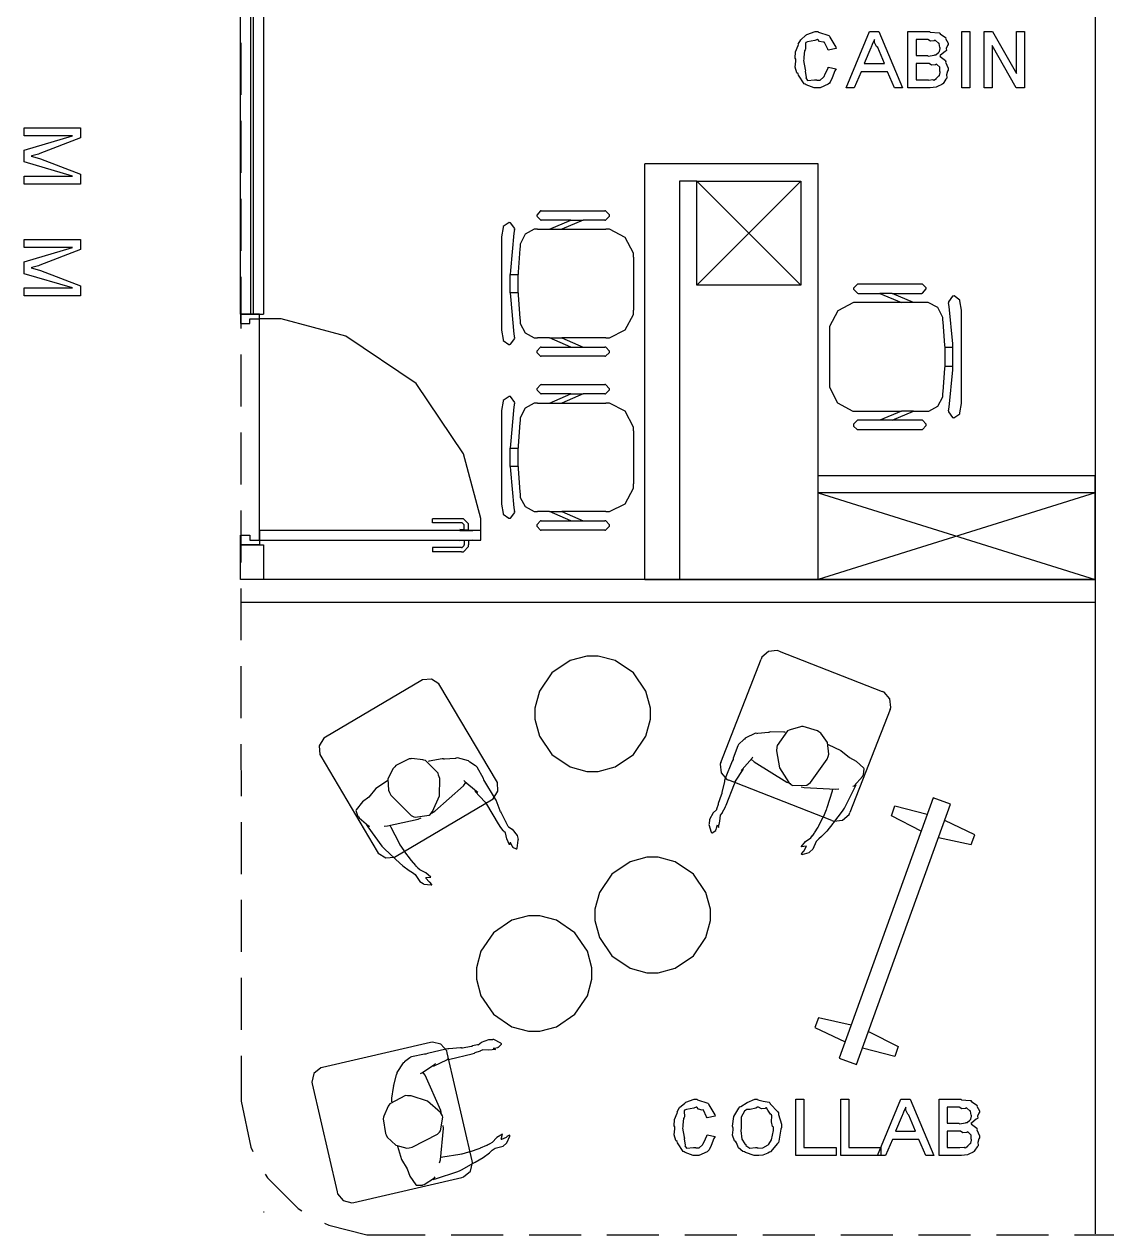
# Model space of a CAD drawing. Extents: x 0 to 23.4, y 0 to 16.5.
# Drawn here: x 7.955 to 9.186, y 6.227 to 7.604 of the extents above; entities that cross this region are included whole.
import ezdxf

# ---------------------------------------------------------------- set-up
doc = ezdxf.new("R2010")
doc.units = 0
doc.layers.get('0').update_dxf_attribs({"linetype": 'CONTINUOUS'})

msp = doc.modelspace()

# ---------------------------------------------------------------- linework, layer by layer
at = {"color": 0}
for points in [[(9.17264, 9.16379), (9.17264, 6.22857)], [(8.20085, 7.68099), (8.20085, 7.27419)], [(8.2124, 7.68099), (8.2124, 7.27419)], [(8.21556, 7.68099), (8.21556, 7.27419)], [(8.22711, 7.68099), (8.22711, 7.27419)], [(8.20133, 7.58236), (8.20133, 7.52328)], [(8.20139, 7.49376), (8.20139, 7.43468)], [(8.66086, 6.97233), (8.66086, 7.44476)], [(8.85769, 7.44476), (8.66086, 7.44476)], [(8.85769, 6.97233), (8.85769, 7.44476)], [(8.71989, 7.42507), (8.70019, 7.42507), (8.70019, 6.97233)], [(8.71989, 7.42507), (8.838, 7.30697)], [(8.838, 7.42507), (8.71989, 7.30697)], [(8.20139, 7.40517), (8.20144, 7.34614)], [(8.54297, 7.3915), (8.54221, 7.39144), (8.53803, 7.38656), (8.53808, 7.38579), (8.53814, 7.38519), (8.54232, 7.38103), (8.54297, 7.38097)], [(8.54297, 7.3915), (8.61513, 7.3915)], [(8.61513, 7.38097), (8.61583, 7.38097), (8.62039, 7.38542), (8.62044, 7.38613), (8.62044, 7.38687), (8.616, 7.3915), (8.61529, 7.3915), (8.61529, 7.3915), (8.61513, 7.3915), (8.61513, 7.3915)], [(8.51264, 7.37033), (8.51275, 7.37125), (8.50814, 7.37782), (8.50726, 7.37793), (8.50635, 7.3781), (8.49983, 7.37354), (8.49968, 7.37261), (8.49968, 7.37261), (8.49968, 7.3725), (8.49968, 7.3725)], [(8.53863, 7.3705), (8.55231, 7.3705), (8.57676, 7.38097), (8.54297, 7.38097)], [(8.61513, 7.38097), (8.59065, 7.38097), (8.56619, 7.3705)], [(8.57676, 7.38097), (8.59065, 7.38097)], [(8.49968, 7.3725), (8.49794, 7.36199), (8.49794, 7.25569), (8.49968, 7.24511)], [(8.51264, 7.37033), (8.51193, 7.36615), (8.50786, 7.32357), (8.50776, 7.31928)], [(8.53863, 7.3705), (8.5351, 7.3705), (8.52468, 7.36481), (8.51893, 7.35363), (8.51893, 7.35092), (8.51893, 7.35092), (8.51893, 7.35081), (8.51893, 7.35081)], [(8.55231, 7.3705), (8.56619, 7.3705)], [(8.56619, 7.3705), (8.61632, 7.3705)], [(8.64779, 7.33897), (8.64774, 7.34332), (8.63851, 7.36122), (8.62067, 7.3705), (8.61632, 7.3705)], [(8.51893, 7.35081), (8.51861, 7.34819), (8.51665, 7.32194), (8.5166, 7.31928)], [(8.64779, 7.33897), (8.64779, 7.2786)], [(8.20144, 7.31663), (8.20144, 7.25754)], [(8.50776, 7.29829), (8.50776, 7.31928)], [(8.50776, 7.31928), (8.5166, 7.31928)], [(8.5166, 7.29829), (8.5166, 7.31928)], [(8.5166, 7.29829), (8.50776, 7.29829)], [(8.50776, 7.29829), (8.50786, 7.29406), (8.51193, 7.25146), (8.51264, 7.24724)], [(8.5166, 7.29829), (8.51665, 7.29568), (8.51861, 7.26947), (8.51893, 7.26682)], [(8.90338, 7.30817), (8.90261, 7.30821), (8.89806, 7.30376), (8.89806, 7.303), (8.898, 7.30231), (8.90246, 7.29775), (8.90321, 7.29769), (8.90321, 7.29769), (8.90338, 7.29769), (8.90338, 7.29769)], [(8.97558, 7.30817), (8.90338, 7.30817)], [(8.90338, 7.29769), (8.9279, 7.29769), (8.95231, 7.28717)], [(8.94174, 7.29769), (8.9279, 7.29769)], [(8.97988, 7.28717), (8.96619, 7.28717), (8.94174, 7.29769), (8.97558, 7.29769)], [(8.97558, 7.29769), (8.97629, 7.29775), (8.98047, 7.30263), (8.98042, 7.30333), (8.98036, 7.30399), (8.97624, 7.30817), (8.97558, 7.30817)], [(9.01882, 7.28917), (9.01867, 7.2901), (9.01221, 7.29482), (9.01133, 7.29465), (9.01042, 7.29454), (9.00569, 7.28808), (9.00586, 7.28717), (9.00586, 7.28717), (9.00592, 7.28706), (9.00592, 7.28706)], [(8.90224, 7.28717), (8.89789, 7.28717), (8.87999, 7.27794), (8.87071, 7.26004), (8.87071, 7.25569)], [(8.95231, 7.28717), (8.90224, 7.28717)], [(8.96619, 7.28717), (8.95231, 7.28717)], [(8.99957, 7.26747), (8.99957, 7.27018), (8.99388, 7.28142), (8.98269, 7.28717), (8.98004, 7.28717), (8.98004, 7.28717), (8.97988, 7.28717), (8.97988, 7.28717)], [(9.01079, 7.236), (9.01064, 7.24029), (9.00657, 7.28288), (9.00592, 7.28706)], [(9.01882, 7.16178), (9.02056, 7.17236), (9.02056, 7.27865), (9.01882, 7.28917)], [(8.20085, 7.27419), (8.22711, 7.27419)], [(8.47433, 7.01719), (8.47433, 7.04172), (8.45454, 7.11513), (8.40067, 7.19504), (8.32069, 7.24897), (8.24729, 7.26872), (8.22282, 7.26872)], [(8.22282, 7.01719), (8.22282, 7.26872)], [(8.61632, 7.24713), (8.62061, 7.24713), (8.63846, 7.25608), (8.64774, 7.27376), (8.64779, 7.27806), (8.64779, 7.27821), (8.64779, 7.27854), (8.64779, 7.2786)], [(9.0019, 7.236), (9.00179, 7.23867), (8.99983, 7.26486), (8.99957, 7.26747)], [(8.51893, 7.26682), (8.51893, 7.26335), (8.52468, 7.25293), (8.5351, 7.24713), (8.53863, 7.24713), (8.53863, 7.24713), (8.53863, 7.24713), (8.53863, 7.24713)], [(8.87071, 7.25569), (8.87071, 7.19532)], [(8.49968, 7.24511), (8.49978, 7.24425), (8.50624, 7.23953), (8.50717, 7.23964), (8.50803, 7.23981), (8.51275, 7.24625), (8.51264, 7.24713), (8.51264, 7.24713), (8.51264, 7.24724), (8.51264, 7.24724)], [(8.54297, 7.2366), (8.57676, 7.2366), (8.55231, 7.24713), (8.53863, 7.24713)], [(8.55231, 7.24713), (8.56619, 7.24713)], [(8.61632, 7.24713), (8.56619, 7.24713), (8.59065, 7.2366), (8.61513, 7.2366)], [(8.2015, 7.22803), (8.2015, 7.16894)], [(8.54297, 7.2366), (8.54221, 7.2366), (8.53782, 7.23199), (8.53787, 7.23122), (8.53787, 7.23058), (8.54226, 7.22618), (8.54297, 7.22613)], [(8.61513, 7.22613), (8.54297, 7.22613)], [(8.57676, 7.2366), (8.59065, 7.2366)], [(8.61513, 7.22613), (8.61583, 7.22613), (8.62039, 7.23058), (8.62044, 7.23128), (8.62044, 7.23204), (8.61654, 7.2366), (8.61529, 7.2366), (8.61529, 7.2366), (8.61513, 7.2366), (8.61513, 7.2366)], [(9.0019, 7.215), (9.0019, 7.236)], [(9.01079, 7.236), (9.0019, 7.236)], [(9.01079, 7.215), (9.01079, 7.236)], [(8.99957, 7.18349), (8.99983, 7.18614), (9.00179, 7.2124), (9.0019, 7.215)], [(9.0019, 7.215), (9.01079, 7.215)], [(9.00592, 7.16396), (9.00657, 7.16818), (9.01064, 7.21072), (9.01079, 7.215)], [(8.54297, 7.1939), (8.54221, 7.19385), (8.53803, 7.18896), (8.53808, 7.18821), (8.53814, 7.18761), (8.54232, 7.18343), (8.54297, 7.18338)], [(8.54297, 7.1939), (8.61513, 7.1939)], [(8.61513, 7.18338), (8.61583, 7.18338), (8.62039, 7.18782), (8.62044, 7.18853), (8.62044, 7.18929), (8.616, 7.1939), (8.61529, 7.1939), (8.61529, 7.1939), (8.61513, 7.1939), (8.61513, 7.1939)], [(8.87071, 7.19532), (8.87067, 7.19103), (8.87967, 7.17318), (8.89729, 7.1639), (8.90164, 7.16385), (8.90169, 7.16385), (8.90218, 7.16385), (8.90224, 7.16385)], [(8.49968, 7.17492), (8.49794, 7.16439), (8.49794, 7.05811), (8.49968, 7.04753)], [(8.51264, 7.17275), (8.51275, 7.17367), (8.50814, 7.18024), (8.50726, 7.18033), (8.50635, 7.1805), (8.49983, 7.17594), (8.49968, 7.17503), (8.49968, 7.17503), (8.49968, 7.17492), (8.49968, 7.17492)], [(8.51264, 7.17275), (8.51193, 7.16857), (8.50786, 7.12597), (8.50776, 7.12169)], [(8.53863, 7.1729), (8.5351, 7.1729), (8.52468, 7.16721), (8.51893, 7.15603), (8.51893, 7.15332), (8.51893, 7.15332), (8.51893, 7.15321), (8.51893, 7.15321)], [(8.53863, 7.1729), (8.55231, 7.1729), (8.57676, 7.18338), (8.54297, 7.18338)], [(8.55231, 7.1729), (8.56619, 7.1729)], [(8.61513, 7.18338), (8.59065, 7.18338), (8.56619, 7.1729)], [(8.56619, 7.1729), (8.61632, 7.1729)], [(8.57676, 7.18338), (8.59065, 7.18338)], [(8.64779, 7.14139), (8.64774, 7.14572), (8.63851, 7.16363), (8.62067, 7.1729), (8.61632, 7.1729)], [(8.97988, 7.16385), (8.98335, 7.16385), (8.99376, 7.1696), (8.99957, 7.18001), (8.99957, 7.18349), (8.99957, 7.18349), (8.99957, 7.18349), (8.99957, 7.18349)], [(8.90224, 7.16385), (8.95231, 7.16385), (8.9279, 7.15332), (8.90338, 7.15332)], [(8.97558, 7.15332), (8.94174, 7.15332), (8.96619, 7.16385), (8.97988, 7.16385)], [(8.96619, 7.16385), (8.95231, 7.16385)], [(9.00592, 7.16396), (9.00575, 7.16308), (9.01031, 7.15653), (9.01124, 7.15636), (9.0121, 7.15619), (9.01867, 7.16081), (9.01882, 7.16168), (9.01882, 7.16168), (9.01882, 7.16178), (9.01882, 7.16178)], [(8.51893, 7.15321), (8.51861, 7.15061), (8.51665, 7.12435), (8.5166, 7.12169)], [(8.90338, 7.15332), (8.90261, 7.15338), (8.89806, 7.14893), (8.89806, 7.14817), (8.89806, 7.14686), (8.90196, 7.14285), (8.90326, 7.14285), (8.90326, 7.14285), (8.90338, 7.14285), (8.90338, 7.14285)], [(8.94174, 7.15332), (8.9279, 7.15332)], [(8.97558, 7.14285), (8.97629, 7.1429), (8.98062, 7.14751), (8.98062, 7.14822), (8.98058, 7.14893), (8.97624, 7.15332), (8.97558, 7.15332)], [(8.2015, 7.13943), (8.20156, 7.0804)], [(8.64779, 7.14139), (8.64779, 7.081)], [(8.90338, 7.14285), (8.97558, 7.14285)], [(8.50776, 7.10069), (8.50776, 7.12169)], [(8.50776, 7.12169), (8.5166, 7.12169)], [(8.5166, 7.10069), (8.5166, 7.12169)], [(8.5166, 7.10069), (8.50776, 7.10069)], [(8.50776, 7.10069), (8.50786, 7.09646), (8.51193, 7.05388), (8.51264, 7.04964)], [(8.5166, 7.10069), (8.51665, 7.0981), (8.51861, 7.07189), (8.51893, 7.06922)], [(8.66086, 6.97233), (9.17264, 6.97233), (9.17264, 7.09044)], [(8.85769, 7.09044), (9.17264, 7.09044)], [(8.61632, 7.04953), (8.62061, 7.04953), (8.63846, 7.05849), (8.64774, 7.07617), (8.64779, 7.08046), (8.64779, 7.08062), (8.64779, 7.08094), (8.64779, 7.081)], [(8.51893, 7.06922), (8.51893, 7.06575), (8.52468, 7.05533), (8.5351, 7.04953), (8.53863, 7.04953), (8.53863, 7.04953), (8.53863, 7.04953), (8.53863, 7.04953)], [(9.17264, 7.07081), (8.85769, 7.07081)], [(8.85769, 7.07081), (9.17264, 6.97233)], [(9.17264, 7.07081), (8.85769, 6.97233)], [(8.20156, 7.05089), (8.20161, 6.99181)], [(8.49968, 7.04753), (8.49978, 7.04665), (8.50624, 7.04194), (8.50717, 7.04204), (8.50803, 7.04221), (8.51275, 7.04867), (8.51264, 7.04953), (8.51264, 7.04953), (8.51264, 7.04964), (8.51264, 7.04964)], [(8.54297, 7.03901), (8.57676, 7.03901), (8.55231, 7.04953), (8.53863, 7.04953)], [(8.55231, 7.04953), (8.56619, 7.04953)], [(8.61632, 7.04953), (8.56619, 7.04953), (8.59065, 7.03901), (8.61513, 7.03901)], [(8.45247, 7.04144), (8.41922, 7.04144)], [(8.41922, 7.03668), (8.41922, 7.04144)], [(8.45247, 7.03668), (8.41922, 7.03668)], [(8.46035, 7.03358), (8.46035, 7.0356), (8.45443, 7.04144), (8.45247, 7.04144)], [(8.45551, 7.03358), (8.45551, 7.0344), (8.45324, 7.03668), (8.45247, 7.03668)], [(8.45551, 7.02903), (8.45551, 7.03358)], [(8.46035, 7.02903), (8.46035, 7.03358)], [(8.54297, 7.03901), (8.54221, 7.03901), (8.53782, 7.0344), (8.53787, 7.03364), (8.53787, 7.03299), (8.54226, 7.0286), (8.54297, 7.02854)], [(8.57676, 7.03901), (8.59065, 7.03901)], [(8.61513, 7.02854), (8.61583, 7.02854), (8.62039, 7.03299), (8.62044, 7.03369), (8.62044, 7.03444), (8.61654, 7.03901), (8.61529, 7.03901), (8.61529, 7.03901), (8.61513, 7.03901), (8.61513, 7.03901)], [(8.45057, 7.0281), (8.46528, 7.0281), (8.45057, 7.02903)], [(8.61513, 7.02854), (8.54297, 7.02854)], [(8.45247, 7.00868), (8.41922, 7.00868)], [(8.41922, 7.00868), (8.41922, 7.00385)], [(8.45057, 7.01719), (8.46528, 7.01719), (8.45057, 7.01633)], [(8.45247, 7.00385), (8.45443, 7.00385), (8.46035, 7.00976), (8.46035, 7.01172)], [(8.45247, 7.00868), (8.45324, 7.00868), (8.45551, 7.01096), (8.45551, 7.01172)], [(8.45551, 7.01633), (8.45551, 7.01172)], [(8.46035, 7.01633), (8.46035, 7.01172)], [(8.45247, 7.00385), (8.41922, 7.00385)], [(9.17264, 6.97233), (8.22721, 6.97233)], [(8.20161, 6.96229), (8.20161, 6.90321)], [(9.17264, 6.94613), (8.20161, 6.94613)], [(8.74707, 6.76443), (8.79281, 6.88183)], [(8.81321, 6.89079), (8.81114, 6.8916), (8.80111, 6.89057), (8.79357, 6.8839), (8.79281, 6.88183)], [(8.81321, 6.89079), (8.93056, 6.845)], [(8.20167, 6.87369), (8.20167, 6.81467)], [(8.40614, 6.85732), (8.29785, 6.79303)], [(8.42774, 6.85178), (8.4266, 6.85368), (8.41808, 6.85906), (8.40799, 6.85846), (8.40614, 6.85732)], [(8.49203, 6.74349), (8.42774, 6.85178)], [(8.93951, 6.8246), (8.94026, 6.82667), (8.93924, 6.83669), (8.93257, 6.84424), (8.93056, 6.845)], [(8.93951, 6.8246), (8.89378, 6.70725)], [(8.82465, 6.80106), (8.82269, 6.80018), (8.81099, 6.78375), (8.81082, 6.78157)], [(8.83886, 6.80512), (8.83763, 6.80496), (8.82574, 6.8016), (8.82465, 6.80106)], [(8.8584, 6.7991), (8.85699, 6.80018), (8.8406, 6.80524), (8.83886, 6.80512)], [(8.29785, 6.79303), (8.29596, 6.79194), (8.29058, 6.78336), (8.29118, 6.77333), (8.29232, 6.77143)], [(8.77387, 6.79081), (8.77328, 6.79031), (8.76758, 6.78515), (8.76704, 6.78461)], [(8.78787, 6.79736), (8.78646, 6.79753), (8.77463, 6.79199), (8.77387, 6.79081)], [(8.78787, 6.79736), (8.78907, 6.79753), (8.80111, 6.79878), (8.80235, 6.79889)], [(8.82015, 6.79861), (8.81862, 6.79883), (8.80382, 6.7991), (8.80235, 6.79889)], [(8.86914, 6.77111), (8.86985, 6.77382), (8.86828, 6.78689), (8.86068, 6.79764), (8.8584, 6.7991)], [(8.20167, 6.78515), (8.20171, 6.72607)], [(8.76704, 6.78461), (8.76628, 6.78331), (8.76124, 6.76932), (8.76101, 6.76779)], [(8.81082, 6.78157), (8.81028, 6.77756), (8.81364, 6.75814), (8.82443, 6.74164), (8.82758, 6.73904)], [(8.86903, 6.78467), (8.88362, 6.778), (8.89324, 6.76986), (8.90099, 6.76574), (8.90972, 6.75776)], [(8.29232, 6.77143), (8.35661, 6.66308)], [(8.37651, 6.7595), (8.37446, 6.75765), (8.36871, 6.74582), (8.36936, 6.73269), (8.37056, 6.73014)], [(8.39481, 6.76861), (8.39301, 6.76844), (8.37771, 6.76079), (8.37651, 6.7595)], [(8.4095, 6.76693), (8.40831, 6.76725), (8.396, 6.76867), (8.39481, 6.76861)], [(8.42632, 6.74994), (8.42578, 6.75206), (8.41157, 6.76639), (8.4095, 6.76693)], [(8.43186, 6.76844), (8.43033, 6.76839), (8.41575, 6.76574), (8.41433, 6.76525)], [(8.43186, 6.76844), (8.43306, 6.76856), (8.44515, 6.76921), (8.4464, 6.76926)], [(8.46126, 6.76514), (8.46029, 6.76617), (8.44769, 6.76969), (8.4464, 6.76926)], [(8.46903, 6.7601), (8.46838, 6.76053), (8.46192, 6.76476), (8.46126, 6.76514)], [(8.47775, 6.74451), (8.47726, 6.74599), (8.46994, 6.75896), (8.46903, 6.7601)], [(8.74707, 6.76443), (8.74625, 6.76243), (8.74729, 6.75239), (8.75396, 6.74485), (8.75603, 6.74403)], [(8.76101, 6.76779), (8.7601, 6.7659), (8.75206, 6.74604), (8.75142, 6.74397)], [(8.76264, 6.74214), (8.76394, 6.74311), (8.77263, 6.7564), (8.773, 6.75797)], [(8.77007, 6.75521), (8.77138, 6.75635), (8.78261, 6.76937), (8.78358, 6.77078)], [(8.78174, 6.76807), (8.78489, 6.76503), (8.82194, 6.74186), (8.82611, 6.74035)], [(8.8464, 6.73953), (8.84901, 6.74154), (8.86806, 6.76801), (8.86914, 6.77111)], [(8.41672, 6.70529), (8.41938, 6.70839), (8.42731, 6.7264), (8.42751, 6.7461), (8.42632, 6.74994)], [(8.49104, 6.7226), (8.49001, 6.7245), (8.47894, 6.74278), (8.47775, 6.74451)], [(8.89729, 6.73719), (8.8986, 6.73779), (8.9081, 6.74832), (8.90853, 6.74968)], [(8.90853, 6.74968), (8.90907, 6.75022), (8.9101, 6.75711), (8.90972, 6.75776)], [(8.36838, 6.74349), (8.35508, 6.73454), (8.34694, 6.72493), (8.33996, 6.71962), (8.33262, 6.71035)], [(8.41803, 6.70682), (8.42188, 6.70899), (8.45458, 6.7379), (8.45719, 6.74143)], [(8.45497, 6.74376), (8.45611, 6.74251), (8.46935, 6.73156), (8.47086, 6.73063)], [(8.46744, 6.73286), (8.46804, 6.73139), (8.47885, 6.71967), (8.48031, 6.71892)], [(8.48654, 6.7219), (8.48839, 6.72304), (8.49376, 6.73156), (8.49311, 6.74164), (8.49203, 6.74349)], [(8.75142, 6.74397), (8.75108, 6.74274), (8.74838, 6.72999), (8.74815, 6.72868)], [(8.7519, 6.71332), (8.75299, 6.71571), (8.76269, 6.74001), (8.76357, 6.74246)], [(8.87338, 6.69829), (8.75603, 6.74403)], [(8.82758, 6.73904), (8.82904, 6.73822), (8.84494, 6.73861), (8.8464, 6.73953)], [(8.83837, 6.73671), (8.84185, 6.73589), (8.87761, 6.734), (8.88118, 6.73443)], [(8.86746, 6.71143), (8.86811, 6.71326), (8.87392, 6.73193), (8.8744, 6.73378)], [(8.88624, 6.71018), (8.88764, 6.71251), (8.8999, 6.73665), (8.90087, 6.73915)], [(8.37056, 6.73014), (8.37207, 6.72726), (8.39512, 6.70421), (8.39806, 6.70264)], [(8.37819, 6.65761), (8.48654, 6.7219)], [(8.47933, 6.71913), (8.48058, 6.71685), (8.49414, 6.69444), (8.49561, 6.69228)], [(8.49681, 6.70801), (8.49631, 6.70925), (8.49154, 6.7214), (8.49104, 6.7226)], [(8.74425, 6.71707), (8.74403, 6.71658), (8.74224, 6.7111), (8.74208, 6.71056)], [(8.74425, 6.71707), (8.74457, 6.71804), (8.74783, 6.72771), (8.74815, 6.72868)], [(8.33262, 6.71035), (8.33231, 6.70964), (8.33447, 6.70301), (8.33518, 6.70258)], [(8.39806, 6.70264), (8.39958, 6.70199), (8.41542, 6.70426), (8.41672, 6.70529)], [(8.49681, 6.70801), (8.49724, 6.70714), (8.50206, 6.69814), (8.50256, 6.69721)], [(8.74208, 6.71056), (8.7385, 6.70719), (8.7341, 6.69943), (8.73367, 6.69467)], [(8.74317, 6.69325), (8.74436, 6.69021), (8.74604, 6.69754), (8.74675, 6.70426), (8.74843, 6.70671)], [(8.7519, 6.71332), (8.75157, 6.71283), (8.74864, 6.70731), (8.74843, 6.70671)], [(8.86367, 6.70253), (8.86399, 6.70329), (8.86719, 6.71067), (8.86746, 6.71143)], [(8.87338, 6.69829), (8.87537, 6.69754), (8.88542, 6.69857), (8.89296, 6.70524), (8.89378, 6.70725)], [(8.87435, 6.69476), (8.87537, 6.69601), (8.88531, 6.70888), (8.88624, 6.71018)], [(8.97487, 6.68636), (8.94097, 6.70372), (8.94499, 6.7149), (8.98178, 6.7054)], [(8.20171, 6.69656), (8.20171, 6.63747)], [(8.33518, 6.70258), (8.33583, 6.70128), (8.34679, 6.69243), (8.34825, 6.69206)], [(8.3444, 6.69342), (8.34576, 6.69108), (8.36176, 6.66928), (8.36361, 6.66726)], [(8.36458, 6.692), (8.36817, 6.69217), (8.4031, 6.69987), (8.40647, 6.70122)], [(8.37142, 6.69243), (8.37218, 6.69069), (8.38092, 6.67329), (8.38189, 6.67156)], [(8.50011, 6.68631), (8.49972, 6.68685), (8.49599, 6.69185), (8.49561, 6.69228)], [(8.50575, 6.69114), (8.50547, 6.69168), (8.50282, 6.69672), (8.50256, 6.69721)], [(8.50575, 6.69114), (8.50982, 6.68837), (8.51546, 6.68147), (8.51665, 6.67681)], [(8.73367, 6.69467), (8.7335, 6.69374), (8.73622, 6.68506), (8.73687, 6.68435)], [(8.7335, 6.69293), (8.73356, 6.69299)], [(8.74143, 6.68761), (8.74164, 6.6881), (8.74306, 6.69276), (8.74317, 6.69325)], [(8.85319, 6.68375), (8.85363, 6.6844), (8.85753, 6.69081), (8.85792, 6.69146)], [(8.85792, 6.69146), (8.8584, 6.69239), (8.86317, 6.70161), (8.86367, 6.70253)], [(8.87435, 6.69476), (8.86768, 6.68636), (8.8616, 6.68012), (8.85835, 6.67731)], [(8.99462, 6.67919), (9.03179, 6.6709), (9.03581, 6.68207), (9.00151, 6.69829)], [(8.50749, 6.67389), (8.50678, 6.67068), (8.50396, 6.67763), (8.50217, 6.68414), (8.50011, 6.68631)], [(8.51514, 6.66613), (8.51563, 6.66694), (8.51688, 6.67594), (8.51665, 6.67681)], [(8.73687, 6.68435), (8.73742, 6.68431), (8.74132, 6.68712), (8.74143, 6.68761)], [(8.84429, 6.669), (8.83854, 6.6684), (8.84332, 6.67443), (8.84939, 6.6786), (8.85135, 6.6811)], [(8.85835, 6.67731), (8.85558, 6.67432), (8.85178, 6.66575), (8.84814, 6.66265)], [(8.85135, 6.6811), (8.85151, 6.68132), (8.85303, 6.68354), (8.85319, 6.68375)], [(8.35661, 6.66308), (8.35769, 6.66124), (8.36626, 6.65587), (8.37631, 6.65653), (8.37819, 6.65761)], [(8.36361, 6.66726), (8.36469, 6.66613), (8.37657, 6.65506), (8.37782, 6.65397)], [(8.38189, 6.67156), (8.38226, 6.67085), (8.38661, 6.66407), (8.3871, 6.66336)], [(8.3871, 6.66336), (8.38769, 6.66254), (8.39393, 6.65424), (8.39458, 6.65338)], [(8.50749, 6.67389), (8.5076, 6.67344), (8.50976, 6.66906), (8.5101, 6.66862)], [(8.5101, 6.66862), (8.51025, 6.66813), (8.5146, 6.66601), (8.51514, 6.66613)], [(8.51704, 6.67513), (8.51704, 6.67518)], [(8.84093, 6.66314), (8.84056, 6.66308), (8.83854, 6.66026), (8.8386, 6.65989)], [(8.8386, 6.65989), (8.83946, 6.65967), (8.8475, 6.66206), (8.84814, 6.66265)], [(8.84093, 6.66314), (8.84131, 6.66357), (8.84412, 6.66846), (8.84429, 6.669)], [(8.37782, 6.65397), (8.38574, 6.64675), (8.39279, 6.6416), (8.39649, 6.63932)], [(8.39458, 6.65338), (8.39501, 6.65278), (8.39996, 6.64708), (8.4005, 6.64654)], [(8.39649, 6.63932), (8.39968, 6.63688), (8.40483, 6.62901), (8.4089, 6.62657)], [(8.4005, 6.64654), (8.40067, 6.64638), (8.40256, 6.64447), (8.40278, 6.64426)], [(8.41168, 6.6334), (8.41749, 6.63379), (8.41178, 6.63894), (8.40511, 6.64208), (8.40278, 6.64426)], [(8.4089, 6.62657), (8.40961, 6.62603), (8.41797, 6.62506), (8.41878, 6.62538)], [(8.41168, 6.6334), (8.41189, 6.63292), (8.41547, 6.62853), (8.41596, 6.62819)], [(8.41878, 6.62538), (8.41872, 6.62576), (8.41635, 6.62819), (8.41596, 6.62819)], [(8.20176, 6.60796), (8.20176, 6.54893)], [(8.20176, 6.51942), (8.20182, 6.46035)], [(8.89518, 6.46576), (8.85796, 6.47407), (8.85394, 6.46289), (8.88829, 6.44667)], [(8.91493, 6.45861), (8.94879, 6.44125), (8.94476, 6.43007), (8.90804, 6.43956)], [(8.4171, 6.44601), (8.29438, 6.41764)], [(8.43599, 6.43425), (8.43549, 6.43636), (8.42899, 6.44407), (8.41922, 6.4465), (8.4171, 6.44601)], [(8.45236, 6.43978), (8.45335, 6.44), (8.46332, 6.44179), (8.46436, 6.44194)], [(8.47114, 6.44319), (8.47054, 6.44314), (8.4649, 6.44211), (8.46436, 6.44194)], [(8.47114, 6.44319), (8.47499, 6.44624), (8.48329, 6.44949), (8.48807, 6.44922)], [(8.49783, 6.44456), (8.49718, 6.44532), (8.48899, 6.44922), (8.48807, 6.44922)], [(8.48981, 6.44911), (8.48975, 6.44906)], [(8.49393, 6.44054), (8.49447, 6.4406), (8.49778, 6.44401), (8.49783, 6.44456)], [(8.20182, 6.43083), (8.20182, 6.38471)], [(8.39426, 6.42914), (8.39367, 6.42865), (8.38769, 6.42378), (8.38715, 6.42329)], [(8.41172, 6.43272), (8.41021, 6.43272), (8.39561, 6.42974), (8.39426, 6.42914)], [(8.43668, 6.43875), (8.43457, 6.43837), (8.41379, 6.43338), (8.41172, 6.43272)], [(8.46442, 6.31147), (8.43599, 6.43425)], [(8.43647, 6.42649), (8.43901, 6.42703), (8.46446, 6.43317), (8.46701, 6.43386)], [(8.45236, 6.43978), (8.45101, 6.43972), (8.43799, 6.43886), (8.43668, 6.43875)], [(8.47401, 6.43636), (8.47342, 6.43619), (8.46756, 6.43414), (8.46701, 6.43386)], [(8.48813, 6.43961), (8.49094, 6.43799), (8.48346, 6.43739), (8.47672, 6.43767), (8.47407, 6.43636)], [(8.48813, 6.43961), (8.48953, 6.43961), (8.49343, 6.44038), (8.49393, 6.44054)], [(8.29438, 6.41764), (8.29226, 6.41715), (8.28456, 6.41064), (8.28207, 6.40088), (8.28256, 6.39876)], [(8.38715, 6.42329), (8.38585, 6.42275), (8.37869, 6.41178), (8.37869, 6.41038)], [(8.4056, 6.41081), (8.40712, 6.41157), (8.4216, 6.42085), (8.4229, 6.42193)], [(8.41976, 6.41938), (8.42133, 6.41954), (8.43576, 6.42622), (8.43696, 6.42736)], [(8.37506, 6.39621), (8.37532, 6.3974), (8.37836, 6.40924), (8.37869, 6.41038)], [(8.42958, 6.36431), (8.42865, 6.36865), (8.41108, 6.40869), (8.40847, 6.41222)], [(8.28256, 6.39876), (8.31099, 6.27599)], [(8.37506, 6.39621), (8.37468, 6.39481), (8.37278, 6.38265), (8.37278, 6.37858)], [(8.20182, 6.38471), (8.20182, 6.37935), (8.21278, 6.32688), (8.21496, 6.32189)], [(8.36968, 6.37451), (8.36897, 6.37349), (8.36399, 6.36219), (8.36367, 6.361)], [(8.391, 6.38536), (8.38883, 6.38553), (8.37082, 6.37636), (8.36968, 6.37451)], [(8.43061, 6.36268), (8.4285, 6.36621), (8.41374, 6.37924), (8.39501, 6.38536), (8.391, 6.38536)], [(8.36367, 6.361), (8.36328, 6.35932), (8.36589, 6.34239), (8.36675, 6.34082)], [(8.42746, 6.34407), (8.42854, 6.34538), (8.43121, 6.36111), (8.43061, 6.36268)], [(8.42746, 6.30897), (8.42844, 6.31244), (8.43169, 6.3481), (8.43143, 6.35167)], [(8.36675, 6.34082), (8.36789, 6.33832), (8.3775, 6.32926), (8.39019, 6.32585), (8.39296, 6.32617)], [(8.39296, 6.32617), (8.39621, 6.32682), (8.42507, 6.34179), (8.42746, 6.34407)], [(8.49756, 6.33604), (8.49903, 6.34169), (8.49235, 6.33778), (8.48731, 6.33242), (8.4846, 6.33083)], [(8.48731, 6.32335), (8.49067, 6.32568), (8.49972, 6.32818), (8.50331, 6.33132)], [(8.49756, 6.33604), (8.4981, 6.3361), (8.50336, 6.33822), (8.50385, 6.33854)], [(8.50331, 6.33132), (8.50401, 6.33187), (8.50743, 6.33951), (8.50738, 6.34039)], [(8.50738, 6.34039), (8.507, 6.3405), (8.50396, 6.33892), (8.50385, 6.33854)], [(8.37956, 6.32824), (8.38406, 6.31282), (8.39074, 6.30214), (8.39367, 6.29389), (8.40028, 6.28407)], [(8.42914, 6.3156), (8.43104, 6.31581), (8.45031, 6.31885), (8.45225, 6.31922)], [(8.45225, 6.31922), (8.45301, 6.31939), (8.46078, 6.3215), (8.46158, 6.32172)], [(8.46158, 6.32172), (8.46257, 6.32206), (8.47239, 6.32547), (8.47336, 6.32579)], [(8.46772, 6.31006), (8.477, 6.31538), (8.48406, 6.32053), (8.48731, 6.32335)], [(8.47336, 6.32579), (8.47407, 6.32607), (8.48101, 6.32904), (8.48172, 6.32937)], [(8.48172, 6.32937), (8.48193, 6.32954), (8.48432, 6.33074), (8.4846, 6.33083)], [(8.45074, 6.30051), (8.45221, 6.30126), (8.46631, 6.30919), (8.46772, 6.31006)], [(8.45258, 6.29258), (8.45469, 6.29308), (8.4624, 6.29958), (8.4649, 6.30935), (8.46442, 6.31147)], [(8.22917, 6.29611), (8.23193, 6.29204), (8.2666, 6.25738), (8.27072, 6.25461)], [(8.32986, 6.26421), (8.45258, 6.29258)], [(8.40847, 6.28413), (8.40989, 6.28435), (8.42165, 6.29215), (8.42247, 6.2934)], [(8.41997, 6.29015), (8.42258, 6.29075), (8.44824, 6.29943), (8.45074, 6.30051)], [(8.40028, 6.28407), (8.40087, 6.28358), (8.40788, 6.28364), (8.40847, 6.28413)], [(8.31099, 6.27599), (8.31147, 6.27387), (8.31797, 6.26622), (8.32775, 6.26372), (8.32986, 6.26421)], [(8.22737, 6.25353), (8.22814, 6.25353)], [(8.2965, 6.24035), (8.30143, 6.23822), (8.34483, 6.22732), (8.35932, 6.22732)], [(8.35932, 6.22732), (8.41097, 6.22732)], [(8.44049, 6.22732), (8.49957, 6.22732)], [(8.52908, 6.22732), (8.58817, 6.22732)], [(8.61768, 6.22732), (8.67671, 6.22732)], [(8.70622, 6.22732), (8.76531, 6.22732)], [(8.79482, 6.22732), (8.85389, 6.22732)], [(8.88342, 6.22732), (8.94243, 6.22732)], [(8.97194, 6.22732), (9.03103, 6.22732)], [(9.06054, 6.22732), (9.11962, 6.22732)], [(9.14914, 6.22732), (9.20817, 6.22732)]]:
    msp.add_lwpolyline(points, dxfattribs=at)
for points in [[(8.86914, 7.55496), (8.87825, 7.553), (8.87679, 7.55063), (8.87354, 7.54264), (8.87136, 7.53771), (8.87044, 7.53674), (8.86908, 7.53538), (8.85981, 7.53131), (8.85678, 7.53131), (8.85335, 7.53131), (8.84397, 7.53478), (8.8431, 7.53543), (8.84174, 7.53581), (8.8355, 7.5459), (8.83507, 7.54715), (8.83365, 7.54829), (8.83165, 7.55501), (8.83247, 7.56168), (8.83246, 7.56386), (8.83171, 7.56506), (8.83203, 7.57221), (8.83496, 7.57938), (8.8355, 7.58057), (8.83501, 7.58117), (8.83783, 7.5861), (8.84364, 7.59104), (8.84462, 7.59164), (8.84494, 7.59185), (8.85428, 7.59532), (8.85742, 7.59532), (8.85824, 7.59462), (8.86979, 7.59099), (8.87067, 7.59011), (8.8711, 7.58903), (8.87787, 7.57753), (8.87825, 7.57601), (8.86914, 7.57428), (8.86854, 7.57525), (8.86507, 7.58296), (8.86458, 7.58339), (8.86339, 7.58311), (8.85938, 7.58421), (8.85742, 7.58621), (8.85678, 7.58621), (8.85411, 7.58524), (8.84554, 7.58376), (8.84353, 7.58301), (8.84353, 7.58296), (8.84315, 7.58165), (8.84332, 7.57542), (8.8431, 7.57449), (8.84233, 7.57351), (8.84158, 7.56629), (8.84158, 7.56386), (8.84119, 7.56228), (8.84299, 7.55219), (8.84332, 7.55126), (8.8431, 7.54986), (8.84412, 7.54351), (8.84397, 7.54303), (8.84369, 7.54254), (8.8456, 7.53961), (8.85346, 7.54042), (8.85612, 7.54042), (8.85628, 7.54004), (8.85992, 7.54021), (8.86376, 7.54351), (8.86436, 7.54411), (8.86436, 7.54411), (8.86561, 7.5471), (8.86893, 7.55376), (8.86914, 7.55496)], [(8.88954, 7.53136), (8.91624, 7.59538), (8.92686, 7.59538), (8.95356, 7.53136), (8.94444, 7.53136), (8.93664, 7.54958), (8.90647, 7.54958), (8.89865, 7.53136), (8.88954, 7.53136)], [(8.91015, 7.55892), (8.93294, 7.55892), (8.92535, 7.57715), (8.9241, 7.57818), (8.92176, 7.58296), (8.92171, 7.5861), (8.92165, 7.58626), (8.92111, 7.58485), (8.91928, 7.58051), (8.91792, 7.57769), (8.91754, 7.57671), (8.91015, 7.55892)], [(8.95981, 7.53142), (8.95981, 7.59543), (8.9841, 7.59543), (8.98486, 7.59472), (8.99507, 7.59403), (8.99582, 7.59369), (8.99625, 7.59289), (9.00256, 7.58871), (9.00299, 7.58806), (9.0025, 7.58735), (9.00558, 7.58219), (9.00558, 7.58046), (9.00478, 7.5796), (9.00331, 7.5759), (9.00347, 7.57379), (9.00321, 7.57329), (9.0019, 7.57275), (8.99664, 7.56842), (8.99582, 7.56808), (8.99631, 7.56706), (9.00256, 7.56233), (9.00299, 7.56158), (9.0025, 7.56065), (9.00558, 7.55371), (9.00558, 7.55137), (9.00467, 7.55035), (9.00347, 7.54601), (9.00413, 7.54318), (9.00385, 7.54249), (9.00293, 7.54129), (9.00037, 7.53743), (8.99963, 7.53629), (8.99929, 7.53597), (8.99826, 7.53526), (8.99322, 7.53272), (8.99257, 7.5325), (8.99186, 7.53222), (8.98519, 7.53142), (8.98301, 7.53142), (8.95981, 7.53142)], [(8.96892, 7.56808), (8.98236, 7.56808), (8.98292, 7.56739), (8.98975, 7.56862), (8.99018, 7.56874), (8.99018, 7.56874), (8.99132, 7.56874), (8.99447, 7.57146), (8.99474, 7.57178), (8.99474, 7.57178), (8.99571, 7.5726), (8.99647, 7.5759), (8.99647, 7.57699), (8.9961, 7.57721), (8.99517, 7.58188), (8.99496, 7.58219), (8.99462, 7.58197), (8.99104, 7.58535), (8.99061, 7.58544), (8.98958, 7.58485), (8.9854, 7.58458), (8.98232, 7.58632), (8.98128, 7.58632), (8.96892, 7.58632), (8.96892, 7.56808)], [(9.02094, 7.53147), (9.02094, 7.59549), (9.03006, 7.59549), (9.03006, 7.53147), (9.02094, 7.53147)], [(9.04639, 7.53147), (9.04639, 7.59549), (9.05593, 7.59549), (9.08306, 7.54753), (9.08306, 7.59549), (9.09218, 7.59549), (9.09218, 7.53147), (9.08262, 7.53147), (9.0555, 7.57943), (9.0555, 7.53147), (9.04639, 7.53147)], [(8.96892, 7.54053), (8.98301, 7.54053), (8.98307, 7.54025), (8.98796, 7.54075), (8.98822, 7.54075), (8.98822, 7.54075), (8.98932, 7.54021), (8.99208, 7.5421), (8.99235, 7.54226), (8.99235, 7.54226), (8.99496, 7.54482), (8.99517, 7.54508), (8.99517, 7.54508), (8.99576, 7.54551), (8.99647, 7.54861), (8.99647, 7.54964), (8.9961, 7.54981), (8.99593, 7.55453), (8.99582, 7.55485), (8.99582, 7.55485), (8.99268, 7.558), (8.99214, 7.55811), (8.991, 7.55751), (8.98665, 7.55718), (8.98406, 7.55897), (8.98324, 7.55897), (8.96892, 7.55897), (8.96892, 7.54053)], [(7.95529, 7.48589), (8.01932, 7.48589), (8.01932, 7.47461), (7.9731, 7.4566), (7.97162, 7.456), (7.96382, 7.45394), (7.96332, 7.45378), (7.96332, 7.45378), (7.97254, 7.45111), (7.97374, 7.45074), (8.01932, 7.43317), (8.01932, 7.42188), (7.95529, 7.42188), (7.95529, 7.43099), (8.01019, 7.43099), (7.95529, 7.44706), (7.95529, 7.4605), (8.01019, 7.47678), (7.95529, 7.47678), (7.95529, 7.48589)], [(8.838, 7.42507), (8.838, 7.30697), (8.71989, 7.30697), (8.71989, 7.42507), (8.838, 7.42507)], [(7.95529, 7.35889), (8.01932, 7.35889), (8.01932, 7.3476), (7.9731, 7.32958), (7.97162, 7.329), (7.96382, 7.32693), (7.96332, 7.32676), (7.96332, 7.32676), (7.97254, 7.32411), (7.97374, 7.32374), (8.01932, 7.30615), (8.01932, 7.29486), (7.95529, 7.29486), (7.95529, 7.30399), (8.01019, 7.30399), (7.95529, 7.32004), (7.95529, 7.3335), (8.01019, 7.34978), (7.95529, 7.34978), (7.95529, 7.35889)], [(8.20096, 7.27419), (8.20096, 7.26324), (8.21186, 7.26324), (8.21186, 7.26872), (8.22282, 7.26872), (8.22282, 7.27419), (8.20096, 7.27419)], [(8.20096, 7.01172), (8.20096, 7.02268), (8.21186, 7.02268), (8.21186, 7.01719), (8.22282, 7.01719), (8.22282, 7.01172), (8.20096, 7.01172)], [(8.22282, 7.01719), (8.47433, 7.01719), (8.47433, 7.0281), (8.22282, 7.0281), (8.22282, 7.01719)], [(8.22715, 7.01172), (8.22715, 6.97233), (8.20096, 6.97233), (8.20096, 7.01172), (8.22715, 7.01172)], [(8.66699, 6.81972), (8.66699, 6.82611), (8.66178, 6.84526), (8.64774, 6.86615), (8.62685, 6.88021), (8.60769, 6.88536), (8.60135, 6.88536), (8.59494, 6.88536), (8.57579, 6.88021), (8.55496, 6.86615), (8.54085, 6.84526), (8.53575, 6.82611), (8.53575, 6.81972), (8.53575, 6.81337), (8.54085, 6.79422), (8.55496, 6.77333), (8.57579, 6.75928), (8.59494, 6.75413), (8.60135, 6.75413), (8.60769, 6.75413), (8.62685, 6.75928), (8.64774, 6.77333), (8.66178, 6.79422), (8.66699, 6.81337), (8.66699, 6.81972)], [(9.00831, 6.71701), (8.98856, 6.72418), (8.88151, 6.42796), (8.90126, 6.42079), (9.00831, 6.71701)], [(8.73519, 6.59099), (8.73519, 6.59739), (8.72999, 6.61654), (8.71593, 6.63737), (8.69504, 6.65147), (8.67589, 6.65657), (8.66954, 6.65657), (8.66314, 6.65657), (8.64399, 6.65147), (8.62315, 6.63737), (8.60906, 6.61654), (8.60394, 6.59739), (8.60394, 6.59099), (8.60394, 6.58464), (8.60906, 6.56549), (8.62315, 6.5446), (8.64399, 6.53054), (8.66314, 6.52533), (8.66954, 6.52533), (8.67589, 6.52533), (8.69504, 6.53054), (8.71593, 6.5446), (8.72999, 6.56549), (8.73519, 6.58464), (8.73519, 6.59099)], [(8.60053, 6.52436), (8.60053, 6.53076), (8.59538, 6.54992), (8.58132, 6.57075), (8.56044, 6.58485), (8.54129, 6.58996), (8.53494, 6.58996), (8.52854, 6.58996), (8.50939, 6.58485), (8.48856, 6.57075), (8.47444, 6.54992), (8.46935, 6.53076), (8.46935, 6.52436), (8.46935, 6.51801), (8.47444, 6.49886), (8.48856, 6.47797), (8.50939, 6.46392), (8.52854, 6.45876), (8.53494, 6.45876), (8.54129, 6.45876), (8.56044, 6.46392), (8.58132, 6.47797), (8.59538, 6.49886), (8.60053, 6.51801), (8.60053, 6.52436)], [(8.73156, 6.34104), (8.74067, 6.33908), (8.73921, 6.33669), (8.73594, 6.32872), (8.73378, 6.32379), (8.73286, 6.32281), (8.7315, 6.32146), (8.72222, 6.31739), (8.71918, 6.31739), (8.71576, 6.31739), (8.70638, 6.32086), (8.70551, 6.3215), (8.70415, 6.32189), (8.69792, 6.33197), (8.69749, 6.33322), (8.69607, 6.33436), (8.69407, 6.3411), (8.69488, 6.34776), (8.69488, 6.34993), (8.69412, 6.35113), (8.69444, 6.35829), (8.69738, 6.36546), (8.69792, 6.36664), (8.69743, 6.36724), (8.70025, 6.37218), (8.70606, 6.37711), (8.70703, 6.37771), (8.70736, 6.37793), (8.71669, 6.3814), (8.71983, 6.3814), (8.72065, 6.38069), (8.73221, 6.37706), (8.73307, 6.37619), (8.7335, 6.37511), (8.74029, 6.36361), (8.74067, 6.36208), (8.73156, 6.36035), (8.73096, 6.36133), (8.72749, 6.36903), (8.727, 6.36947), (8.72581, 6.36919), (8.72179, 6.37028), (8.71983, 6.37229), (8.71918, 6.37229), (8.71653, 6.37131), (8.70796, 6.36985), (8.70594, 6.36908), (8.70594, 6.36903), (8.70557, 6.36774), (8.70574, 6.36149), (8.70551, 6.36057), (8.70475, 6.3596), (8.704, 6.35238), (8.70399, 6.34993), (8.70361, 6.34836), (8.7054, 6.33828), (8.70574, 6.33735), (8.70551, 6.33594), (8.70654, 6.3296), (8.70638, 6.3291), (8.70611, 6.32861), (8.70801, 6.32568), (8.71588, 6.3265), (8.71853, 6.3265), (8.71869, 6.32611), (8.72233, 6.32628), (8.72618, 6.3296), (8.72678, 6.33018), (8.72678, 6.33018), (8.72803, 6.33317), (8.73133, 6.33985), (8.73156, 6.34104)], [(8.76107, 6.34868), (8.76031, 6.35097), (8.76178, 6.36199), (8.76736, 6.37136), (8.76867, 6.37278), (8.76969, 6.3731), (8.77718, 6.37761), (8.78575, 6.38146), (8.78863, 6.38146), (8.78922, 6.38075), (8.79508, 6.37939), (8.80186, 6.37804), (8.80294, 6.37733), (8.80322, 6.37636), (8.81196, 6.36729), (8.8125, 6.36606), (8.81267, 6.36426), (8.81597, 6.35308), (8.81597, 6.34933), (8.81526, 6.34744), (8.81304, 6.33365), (8.8125, 6.33242), (8.81147, 6.33111), (8.8036, 6.32178), (8.80251, 6.32113), (8.80067, 6.32021), (8.79465, 6.31793), (8.7901, 6.31743), (8.78863, 6.31743), (8.78494, 6.31743), (8.77496, 6.32092), (8.77387, 6.32156), (8.77214, 6.32194), (8.76731, 6.32612), (8.76486, 6.33187), (8.76432, 6.33306), (8.76275, 6.33415), (8.76031, 6.34044), (8.76107, 6.34663), (8.76107, 6.34868)], [(8.83236, 6.31749), (8.83236, 6.38151), (8.84147, 6.38151), (8.84147, 6.32661), (8.87815, 6.32661), (8.87815, 6.31749), (8.83236, 6.31749)], [(8.88331, 6.31749), (8.88331, 6.38151), (8.89242, 6.38151), (8.89242, 6.32661), (8.92908, 6.32661), (8.92908, 6.31749), (8.88331, 6.31749)], [(8.92513, 6.31749), (8.95182, 6.38151), (8.96246, 6.38151), (8.98915, 6.31749), (8.98004, 6.31749), (8.97222, 6.33572), (8.94206, 6.33572), (8.93425, 6.31749), (8.92513, 6.31749)], [(8.99539, 6.31754), (8.99539, 6.38157), (9.01969, 6.38157), (9.02046, 6.38086), (9.03065, 6.38015), (9.03142, 6.37983), (9.03185, 6.37901), (9.03814, 6.37483), (9.03857, 6.37418), (9.03808, 6.37349), (9.04118, 6.36833), (9.04118, 6.36658), (9.04036, 6.36572), (9.0389, 6.36203), (9.03906, 6.35992), (9.03879, 6.35943), (9.03749, 6.35889), (9.03222, 6.35454), (9.03142, 6.35422), (9.0319, 6.35319), (9.03814, 6.34847), (9.03857, 6.34771), (9.03808, 6.34679), (9.04118, 6.33985), (9.04118, 6.33751), (9.04025, 6.33649), (9.03907, 6.33214), (9.03971, 6.32932), (9.03944, 6.32861), (9.03851, 6.32742), (9.03597, 6.32357), (9.03521, 6.32243), (9.03489, 6.3221), (9.03386, 6.3214), (9.02881, 6.31885), (9.02815, 6.31863), (9.02746, 6.31836), (9.02078, 6.31754), (9.01861, 6.31754), (8.99539, 6.31754)], [(8.77018, 6.34868), (8.76981, 6.34592), (8.77089, 6.3361), (8.77453, 6.33068), (8.77539, 6.33003), (8.77539, 6.32894), (8.78006, 6.32585), (8.78646, 6.32656), (8.78863, 6.32656), (8.78922, 6.32579), (8.79476, 6.32633), (8.80078, 6.32964), (8.80165, 6.33024), (8.80165, 6.33024), (8.80453, 6.33535), (8.80686, 6.34603), (8.80686, 6.34956), (8.80572, 6.35032), (8.80464, 6.3559), (8.80501, 6.36247), (8.80468, 6.36367), (8.80339, 6.36458), (8.80057, 6.36893), (8.79883, 6.37164), (8.79818, 6.37169), (8.79731, 6.37099), (8.79312, 6.37061), (8.78971, 6.37235), (8.78863, 6.37235), (8.78678, 6.37136), (8.78043, 6.3699), (8.77647, 6.36963), (8.77561, 6.36908), (8.77387, 6.36779), (8.77029, 6.36122), (8.77018, 6.35183), (8.77018, 6.34868)], [(8.94575, 6.34506), (8.96853, 6.34506), (8.96094, 6.36328), (8.95969, 6.36431), (8.95736, 6.36908), (8.95731, 6.37224), (8.95725, 6.3724), (8.95671, 6.37099), (8.95486, 6.36664), (8.9535, 6.36382), (8.95313, 6.36285), (8.94575, 6.34506)], [(9.0045, 6.35422), (9.01796, 6.35422), (9.0185, 6.35351), (9.02533, 6.35476), (9.02576, 6.35487), (9.02576, 6.35487), (9.02692, 6.35487), (9.03006, 6.35758), (9.03033, 6.35792), (9.03033, 6.35792), (9.03131, 6.35872), (9.03207, 6.36203), (9.03207, 6.36312), (9.03168, 6.36333), (9.03076, 6.368), (9.03054, 6.36833), (9.03022, 6.36811), (9.02664, 6.37147), (9.02621, 6.37158), (9.02517, 6.37099), (9.021, 6.37071), (9.0179, 6.37244), (9.01688, 6.37244), (9.0045, 6.37244), (9.0045, 6.35422)], [(9.0045, 6.32667), (9.01861, 6.32667), (9.01867, 6.32639), (9.02354, 6.32688), (9.02382, 6.32688), (9.02382, 6.32688), (9.0249, 6.32633), (9.02767, 6.32824), (9.02794, 6.3284), (9.02794, 6.3284), (9.03054, 6.33094), (9.03076, 6.33122), (9.03076, 6.33122), (9.03136, 6.33165), (9.03207, 6.33475), (9.03207, 6.33578), (9.03168, 6.33594), (9.03153, 6.34065), (9.03142, 6.34099), (9.03142, 6.34099), (9.02826, 6.34413), (9.02772, 6.34424), (9.02658, 6.34364), (9.02225, 6.34332), (9.01964, 6.34511), (9.01882, 6.34511), (9.0045, 6.34511), (9.0045, 6.32667)]]:
    msp.add_lwpolyline(points, close=True, dxfattribs=at)

doc.saveas('drawing.dxf')
